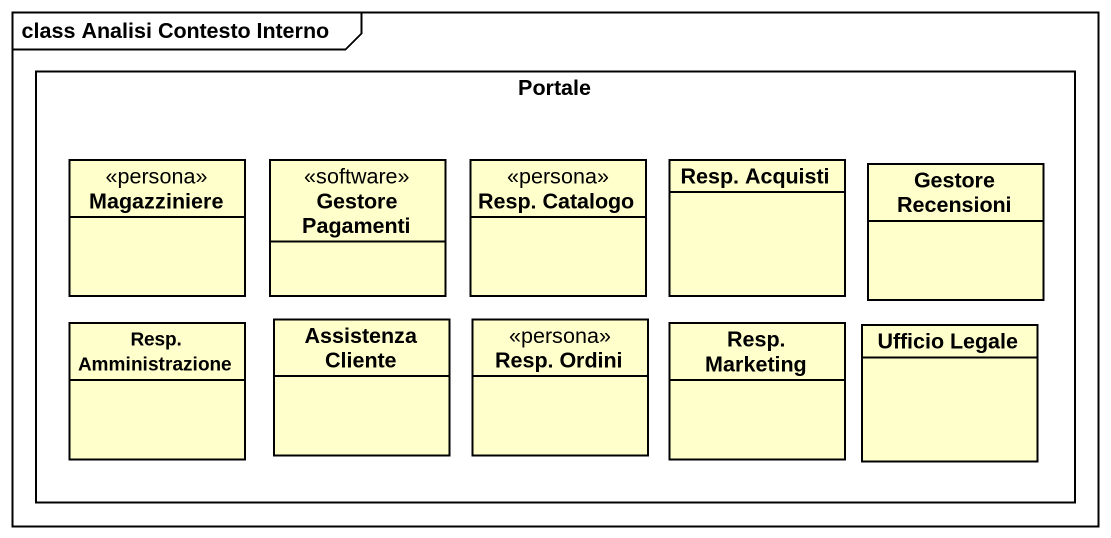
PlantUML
@startuml
mainframe class Analisi Contesto Interno
hide circle
hide empty members
rectangle Portale {
  class Magazziniere <<persona>>
  class "Gestore Pagamenti" as Gestore_Pagamenti <<software>>
  class "Resp. Catalogo" as Resp_Catalogo <<persona>>
  class "Resp. Acquisti" as Resp_Acquisti
  class "Gestore Recensioni" as Gestore_Recensioni
  class "Resp. Amministrazione" as Resp_Amministrazione
  class "Assistenza Cliente" as Assistenza_Cliente
  class "Resp. Ordini" as Resp_Ordini <<persona>>
  class "Resp. Marketing" as Resp_Marketing
  class "Ufficio Legale" as Ufficio_Legale
}
@enduml
